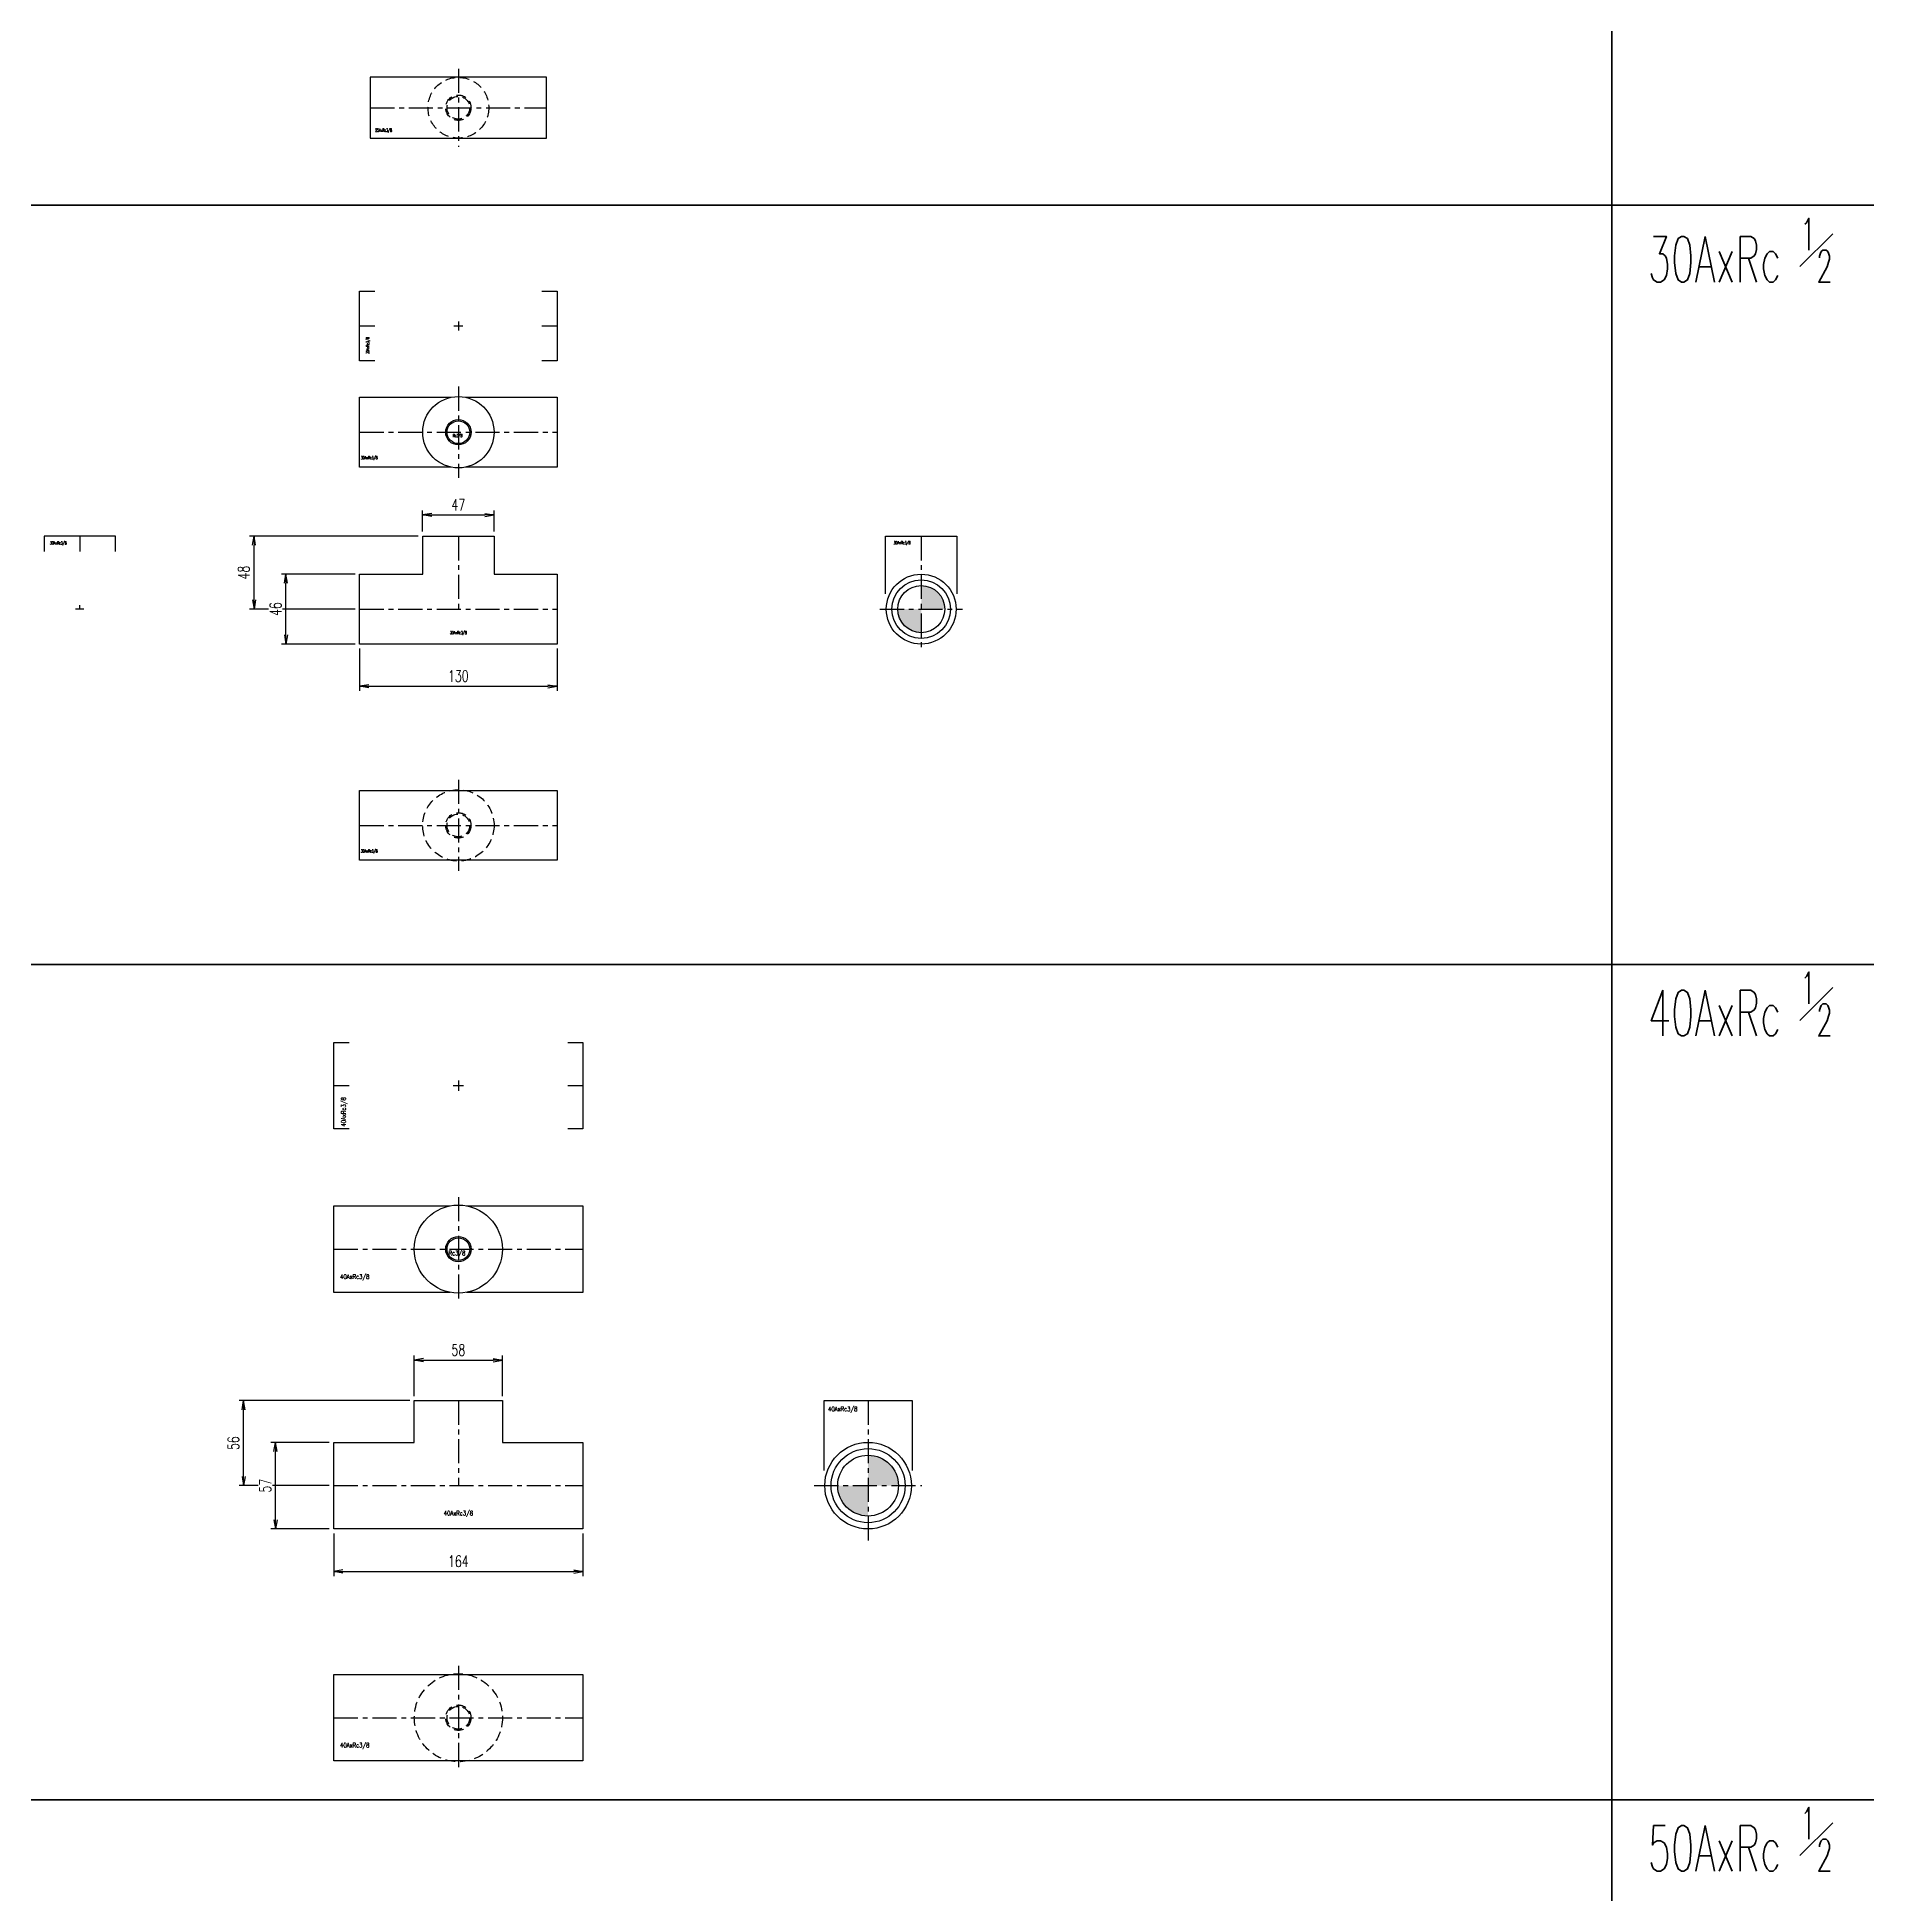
# Model space of a CAD drawing. Header units: millimetres. Extents: x 1711 to 90196, y -23291 to 8516.
# Drawn here: x 55695 to 56900, y -515 to 708 of the extents above; entities that cross this region are included whole.
import ezdxf
from ezdxf.enums import TextEntityAlignment as Align

# ---------------------------------------------------------------- set-up
doc = ezdxf.new("R2010")
doc.units = ezdxf.units.MM
doc.header["$PDMODE"] = 35
doc.linetypes.add('CENTER', pattern=[50.8, 31.75, -6.35, 6.35, -6.35])
doc.linetypes.add('HIDDEN', pattern=[9.525, 6.35, -3.175])
doc.layers.add('line', color=153, linetype='Continuous', lineweight=50)
for name, color, linetype in [('寸法', 2, 'Continuous'), ('配管-CVP', 4, 'Continuous'), ('＃配管（PVC)', 21, 'Continuous')]:
    doc.layers.add(name, color=color, linetype=linetype)
doc.styles.add('kpk', font='romans.shx', dxfattribs={"width": 0.7, "bigfont": 'extfont2.shx'})
doc.styles.get("Standard").update_dxf_attribs({"font": 'romans.shx', "bigfont": 'extfont.shx'})
doc.dimstyles.new('KPK-3', dxfattribs={"dimscale": 3, "dimtxt": 2.5, "dimasz": 2, "dimexe": 1, "dimexo": 1, "dimgap": 1, "dimtad": 3, "dimdec": 1, "dimdsep": 46, "dimtxsty": 'kpk', "dimblk": 'OPEN', "dimcen": 2.5, "dimclrd": 2, "dimclre": 2, "dimclrt": 4, "dimadec": 1, "dimazin": 2, "dimtfac": 1, "dimtdec": 1, "dimtmove": 0, "dimatfit": 2, "dimldrblk": 'OPEN', "dimfxl": 0, "dimlwd": -1, "dimlwe": -1, "dimarcsym": 0})

# ---------------------------------------------------------------- blocks, each defined once
blk = doc.blocks.new('A$Cb0ec0105')
at = {"layer": 'line'}
blk.add_line((3248.7, -100), (3248.7, -9662.3), dxfattribs=at)
for points in [[(0, -1010), (2414, -1010), (3514, -1010), (4614, -1010), (5714, -1010), (6814, -1010), (7914, -1010), (7974, -1010), (9074, -1010), (10174, -1010), (11274, -1010), (12374, -1010), (13681.8, -1010)], [(0, -1510), (2414, -1510), (3514, -1510), (4614, -1510), (5714, -1510), (6814, -1510), (7914, -1510), (7974, -1510), (9074, -1510), (10174, -1510), (11274, -1510), (12374, -1510), (13681.8, -1510)], [(0, -2060), (2414, -2060), (3514, -2060), (4614, -2060), (5714, -2060), (6814, -2060), (7914, -2060), (7974, -2060), (9074, -2060), (10174, -2060), (11274, -2060), (12374, -2060), (13681.8, -2060)]]:
    blk.add_lwpolyline(points, dxfattribs=at)
at = {"layer": 'line', "char_height": 30, "attachment_point": 4}
for s, insert in [('{\\W0.6;30AxRc \\H0.7x;\\S1#2;}', (3272.3, -1039.5)), ('{\\W0.6;40AxRc \\H0.7x;\\S1#2;}', (3272.3, -1535.9)), ('{\\W0.6;50AxRc \\H0.7x;\\S1#2;}', (3272.3, -2085.9))]:
    blk.add_mtext(s, dxfattribs=dict(at, insert=insert))
blk = doc.blocks.new('25AxRc3／8-ねじ付BT『Ｔ型』-下面')
at = {"layer": '＃配管（PVC)', "color": 2, "linetype": 'CENTER', "ltscale": 0.5}
for p, q in [((0, 25.7), (0, -25.7)), ((-58, 0), (58, 0))]:
    blk.add_line(p, q, dxfattribs=at)
at = {"layer": '＃配管（PVC)', "color": 0, "linetype": 'ByBlock'}
blk.add_lwpolyline([(58, 20), (-58, 20), (-58, -20), (58, -20)], close=True, dxfattribs=at)
at = {"layer": '＃配管（PVC)', "color": 252, "linetype": 'HIDDEN'}
for radius in [20, 7.48]:
    blk.add_circle((0, 0), radius, dxfattribs=at)
at = {"layer": '＃配管（PVC)', "color": 42, "linetype": 'HIDDEN'}
blk.add_circle((0, 0), 8.33, dxfattribs=at)
at = {"layer": 'Defpoints', "color": 6, "style": 'kpk', "width": 0.6}
blk.add_text('25AxRc3/8', height=2, dxfattribs=at).set_placement((-49.2, -13.8), align=Align.TOP_CENTER)
blk = doc.blocks.new('30AxRc3／8-ねじ付BT『Ｔ型』-正面')
at = {"layer": '寸法', "color": 2}
blk.add_line((-17.5, 62), (17.5, 62), dxfattribs=at)
at = {"layer": '＃配管（PVC)', "color": 2, "linetype": 'CENTER', "ltscale": 0.5}
for p, q in [((0, 48), (0, 0)), ((-65, 0), (65, 0))]:
    blk.add_line(p, q, dxfattribs=at)
at = {"layer": '＃配管（PVC)', "color": 0, "linetype": 'ByBlock'}
blk.add_lwpolyline([(-65, -23), (-65, 23), (-23.5, 23), (-23.5, 48), (23.5, 48), (23.5, 23), (65, 23), (65, -23)], close=True, dxfattribs=at)
at = {"layer": 'Defpoints', "color": 6, "style": 'kpk', "width": 0.6}
blk.add_text('30AxRc3/8', height=2, dxfattribs=at).set_placement((0, -14.5), align=Align.TOP_CENTER)
blk = doc.blocks.new('30AxRc3／8-ねじ付BT『Ｔ型』-側面')
at = {"layer": '＃配管（PVC)'}
h = blk.add_hatch(color=252, dxfattribs=at)
h.dxf.hatch_style = 1
h.paths.add_polyline_path([(0, 0), (15.5, 0, 0.414214), (0, 15.5)])
h.paths.add_polyline_path([(0, -15.5), (0, 0), (-15.5, 0, 0.414214)])
at = {"layer": '＃配管（PVC)', "color": 2, "linetype": 'CENTER', "ltscale": 0.5}
for p, q in [((0, 48), (0, -26.2)), ((-27.2, 0), (27.2, 0))]:
    blk.add_line(p, q, dxfattribs=at)
at = {"layer": '＃配管（PVC)', "color": 0, "linetype": 'ByBlock'}
blk.add_lwpolyline([(-23.5, 10), (-23.5, 48), (23.5, 48), (23.5, 10)], dxfattribs=at)
for radius in [23, 19.3, 15.5]:
    blk.add_circle((0, 0), radius, dxfattribs=at)
at = {"layer": 'Defpoints', "color": 6, "style": 'kpk', "width": 0.6}
blk.add_text('30AxRc3/8', height=2, dxfattribs=at).set_placement((-12.6, 44.7), align=Align.TOP_CENTER)
blk = doc.blocks.new('30AxRc3／8-ねじ付BT『Ｔ型』-上面')
at = {"layer": '＃配管（PVC)', "color": 2, "linetype": 'CENTER', "ltscale": 0.5}
blk.add_line((0, 30), (0, -30), dxfattribs=at)
at = {"layer": '＃配管（PVC)', "color": 0, "linetype": 'ByBlock'}
for points in [[(-4.8, -23), (-65, -23), (-65, 23), (-4.8, 23)], [(4.8, 23), (65, 23), (65, -23), (4.8, -23)]]:
    blk.add_lwpolyline(points, dxfattribs=at)
at = {"layer": '＃配管（PVC)', "color": 2, "linetype": 'CENTER', "ltscale": 0.5}
blk.add_lwpolyline([(-65, 0), (65, 0)], dxfattribs=at)
at = {"layer": '＃配管（PVC)', "color": 0, "linetype": 'ByBlock'}
blk.add_circle((0, 0), 23.5, dxfattribs=at)
at = {"layer": '＃配管（PVC)', "color": 42, "linetype": 'ByBlock', "ltscale": 0.5}
blk.add_circle((0, 0), 8.33, dxfattribs=at)
at = {"layer": '＃配管（PVC)', "color": 0, "linetype": 'ByBlock', "ltscale": 0.5}
blk.add_circle((0, 0), 7.48, dxfattribs=at)
at = {"layer": 'Defpoints', "color": 6, "style": 'kpk', "width": 0.6}
for s, p in [('Rc3/8 ', (0, -1.2)), ('30AxRc3/8', (-58.7, -15.8))]:
    blk.add_text(s, height=2, dxfattribs=at).set_placement(p, align=Align.TOP_CENTER)
blk = doc.blocks.new('30AxRc3／8-ねじ付BT『Ｔ型』-下面')
at = {"layer": '＃配管（PVC)', "color": 2, "linetype": 'CENTER', "ltscale": 0.5}
blk.add_line((0, 30), (0, -30), dxfattribs=at)
at = {"layer": '＃配管（PVC)', "color": 0, "linetype": 'ByBlock'}
blk.add_lwpolyline([(65, 23), (65, -23), (-65, -23), (-65, 23)], close=True, dxfattribs=at)
at = {"layer": '＃配管（PVC)', "color": 2, "linetype": 'CENTER', "ltscale": 0.5}
blk.add_lwpolyline([(-65, 0), (65, 0)], dxfattribs=at)
at = {"layer": '＃配管（PVC)', "color": 252, "linetype": 'HIDDEN'}
for radius in [23.5, 7.48]:
    blk.add_circle((0, 0), radius, dxfattribs=at)
at = {"layer": '＃配管（PVC)', "color": 42, "linetype": 'HIDDEN'}
blk.add_circle((0, 0), 8.33, dxfattribs=at)
at = {"layer": 'Defpoints', "color": 6, "style": 'kpk', "width": 0.6}
blk.add_text('30AxRc3/8', height=2, dxfattribs=at).set_placement((-58.7, -15.8), align=Align.TOP_CENTER)
blk = doc.blocks.new('30AxRc3／8-ねじ付BT『Ｔ型』-半(上下)')
at = {"layer": '＃配管（PVC)', "color": 2, "linetype": 'CENTER', "ltscale": 0.5}
for p, q in [((-3, 0), (3, 0)), ((0, 3), (0, -3))]:
    blk.add_line(p, q, dxfattribs=at)
at = {"layer": '＃配管（PVC)', "color": 0, "linetype": 'ByBlock'}
for points in [[(-55, -23), (-65, -23), (-65, 23), (-55, 23)], [(55, 23), (65, 23), (65, -23), (55, -23)]]:
    blk.add_lwpolyline(points, dxfattribs=at)
at = {"layer": '＃配管（PVC)', "color": 2, "linetype": 'CENTER', "ltscale": 0.5}
for points in [[(55, 0), (65, 0)], [(-65, 0), (-55, 0)]]:
    blk.add_lwpolyline(points, dxfattribs=at)
at = {"layer": 'Defpoints', "color": 6, "style": 'kpk', "width": 0.6}
blk.add_text('30AxRc3/8', height=2, rotation=90, dxfattribs=at).set_placement((-60.7, -12.9), align=Align.TOP_CENTER)
blk = doc.blocks.new('30AxRc3／8-ねじ付BT『Ｔ型』-半(側面)')
at = {"layer": '＃配管（PVC)', "color": 2, "linetype": 'CENTER', "ltscale": 0.5}
for p, q in [((0, 48), (0, 38)), ((2.7, 0), (-2.7, 0)), ((0, 0), (0, 2.7))]:
    blk.add_line(p, q, dxfattribs=at)
at = {"layer": '＃配管（PVC)', "color": 0, "linetype": 'ByBlock'}
blk.add_lwpolyline([(23.5, 38), (23.5, 48), (-23.5, 48), (-23.5, 38)], dxfattribs=at)
at = {"layer": 'Defpoints', "color": 6, "style": 'kpk', "width": 0.6}
blk.add_text('30AxRc3/8', height=2, dxfattribs=at).set_placement((-14.1, 44.6), align=Align.TOP_CENTER)
blk = doc.blocks.new('40AxRc3／8-ねじ付BT『Ｔ型』-半(上下)')
at = {"layer": '＃配管（PVC)', "color": 2, "linetype": 'CENTER', "ltscale": 0.5}
for p, q in [((-3.4, 0), (3.4, 0)), ((0, 3.4), (0, -3.4))]:
    blk.add_line(p, q, dxfattribs=at)
at = {"layer": '＃配管（PVC)', "color": 0, "linetype": 'ByBlock'}
for points in [[(-72, -28.5), (-82, -28.5), (-82, 28.5), (-72, 28.5)], [(72, 28.5), (82, 28.5), (82, -28.5), (72, -28.5)]]:
    blk.add_lwpolyline(points, dxfattribs=at)
at = {"layer": '＃配管（PVC)', "color": 2, "linetype": 'CENTER', "ltscale": 0.5}
for points in [[(72, 0), (82, 0)], [(-82, 0), (-72, 0)]]:
    blk.add_lwpolyline(points, dxfattribs=at)
at = {"layer": 'Defpoints', "color": 6, "style": 'kpk', "width": 0.7}
blk.add_text('40AxRc3/8', height=3, rotation=90, dxfattribs=at).set_placement((-77.1, -17.3), align=Align.TOP_CENTER)
blk = doc.blocks.new('40AxRc3／8-ねじ付BT『Ｔ型』-正面')
at = {"layer": '＃配管（PVC)', "color": 2, "linetype": 'CENTER', "ltscale": 0.5}
for p, q in [((0, 56), (0, 0)), ((-82, 0), (82, 0))]:
    blk.add_line(p, q, dxfattribs=at)
at = {"layer": '＃配管（PVC)', "color": 0, "linetype": 'ByBlock'}
blk.add_lwpolyline([(-82, -28.5), (-82, 28.5), (-29, 28.5), (-29, 56), (29, 56), (29, 28.5), (82, 28.5), (82, -28.5)], close=True, dxfattribs=at)
at = {"layer": 'Defpoints', "color": 6, "style": 'kpk', "width": 0.7}
blk.add_text('40AxRc3/8', height=3, dxfattribs=at).set_placement((0, -16.6), align=Align.TOP_CENTER)
blk = doc.blocks.new('40AxRc3／8-ねじ付BT『Ｔ型』-上面')
at = {"layer": '＃配管（PVC)', "color": 2, "linetype": 'CENTER', "ltscale": 0.5}
blk.add_line((0, 34.2), (0, -34.2), dxfattribs=at)
at = {"layer": '＃配管（PVC)', "color": 0, "linetype": 'ByBlock'}
for points in [[(-5.4, -28.5), (-82, -28.5), (-82, 28.5), (-5.4, 28.5)], [(5.4, 28.5), (82, 28.5), (82, -28.5), (5.4, -28.5)]]:
    blk.add_lwpolyline(points, dxfattribs=at)
at = {"layer": '＃配管（PVC)', "color": 2, "linetype": 'CENTER', "ltscale": 0.5}
blk.add_lwpolyline([(-82, 0), (82, 0)], dxfattribs=at)
at = {"layer": '＃配管（PVC)', "color": 0, "linetype": 'ByBlock'}
blk.add_circle((0, 0), 29, dxfattribs=at)
at = {"layer": '＃配管（PVC)', "color": 42, "linetype": 'ByBlock', "ltscale": 0.5}
blk.add_circle((0, 0), 8.33, dxfattribs=at)
at = {"layer": '＃配管（PVC)', "color": 0, "linetype": 'ByBlock', "ltscale": 0.5}
blk.add_circle((0, 0), 7.48, dxfattribs=at)
at = {"layer": 'Defpoints', "color": 6, "style": 'kpk', "width": 0.7}
for s, p in [('Rc3/8 ', (0, -1.1)), ('40AxRc3/8', (-68.2, -16.6))]:
    blk.add_text(s, height=3, dxfattribs=at).set_placement(p, align=Align.TOP_CENTER)
blk = doc.blocks.new('40AxRc3／8-ねじ付BT『Ｔ型』-下面')
at = {"layer": '＃配管（PVC)', "color": 2, "linetype": 'CENTER', "ltscale": 0.5}
blk.add_line((0, 34.2), (0, -34.2), dxfattribs=at)
at = {"layer": '＃配管（PVC)', "color": 0, "linetype": 'ByBlock'}
blk.add_lwpolyline([(-82, 28.5), (82, 28.5), (82, -28.5), (-82, -28.5)], close=True, dxfattribs=at)
at = {"layer": '＃配管（PVC)', "color": 2, "linetype": 'CENTER', "ltscale": 0.5}
blk.add_lwpolyline([(-82, 0), (82, 0)], dxfattribs=at)
at = {"layer": '＃配管（PVC)', "color": 252, "linetype": 'HIDDEN'}
for radius in [29, 7.48]:
    blk.add_circle((0, 0), radius, dxfattribs=at)
at = {"layer": '＃配管（PVC)', "color": 42, "linetype": 'HIDDEN'}
blk.add_circle((0, 0), 8.33, dxfattribs=at)
at = {"layer": 'Defpoints', "color": 6, "style": 'kpk', "width": 0.7}
blk.add_text('40AxRc3/8', height=3, dxfattribs=at).set_placement((-68.2, -16.6), align=Align.TOP_CENTER)
blk = doc.blocks.new('40AxRc3／8-ねじ付BT『Ｔ型』-側面')
at = {"layer": '＃配管（PVC)'}
h = blk.add_hatch(color=252, dxfattribs=at)
h.dxf.hatch_style = 1
h.paths.add_polyline_path([(20, 0, 0.414214), (0, 20), (0, 0)])
h.paths.add_polyline_path([(0, -20), (0, 0), (-20, 0, 0.414214)])
at = {"layer": '＃配管（PVC)', "color": 2, "linetype": 'CENTER', "ltscale": 0.5}
for p, q in [((0, 56), (0, -36.8)), ((-35.4, 0), (35.4, 0))]:
    blk.add_line(p, q, dxfattribs=at)
at = {"layer": '＃配管（PVC)', "color": 0, "linetype": 'ByBlock'}
blk.add_lwpolyline([(-29, 10), (-29, 56), (29, 56), (29, 10)], dxfattribs=at)
for radius in [28.5, 24.4, 20]:
    blk.add_circle((0, 0), radius, dxfattribs=at)
at = {"layer": 'Defpoints', "color": 6, "style": 'kpk', "width": 0.7}
blk.add_text('40AxRc3/8', height=3, dxfattribs=at).set_placement((-16.7, 52), align=Align.TOP_CENTER)
blk = doc.blocks.new('_Open')
at = {"color": 0, "linetype": 'ByBlock', "lineweight": -2}
for p, q in [((-1, 0.17), (0, 0)), ((-1, -0.17), (0, 0)), ((0, 0), (-1, 0))]:
    blk.add_line(p, q, dxfattribs=at)
blk = doc.blocks.new('*D2307')
at = {"layer": 'Defpoints', "color": 0, "transparency": 16777216}
for p in [(55837.6, 379.7), (55948.6, 379.7), (55907.1, 331.7)]:
    blk.add_point(p, dxfattribs=at)
at = {"layer": '寸法', "color": 2, "transparency": 16777216}
for p, q in [((55945.6, 379.7), (55834.6, 379.7)), ((55837.6, 337.7), (55837.6, 373.7)), ((55904.1, 331.7), (55834.6, 331.7))]:
    blk.add_line(p, q, dxfattribs=at)
at = {"layer": '寸法', "color": 2, "transparency": 16777216, "xscale": 6, "yscale": 6, "zscale": 6}
for p, rotation in [((55837.6, 379.7), 90), ((55837.6, 331.7), 270)]:
    blk.add_blockref('_Open', p, dxfattribs=dict(at, rotation=rotation))
at = {"layer": '寸法', "color": 4, "transparency": 16777216, "insert": (55830.8, 355.7), "char_height": 7.5, "attachment_point": 5, "rotation": 90, "style": 'kpk', "bg_fill": 3, "box_fill_scale": 1.1, "bg_fill_color": 256, "bg_fill_true_color": 13158600, "bg_fill_transparency": 0}
blk.add_mtext('48', dxfattribs=at)
blk = doc.blocks.new('*D2308')
at = {"layer": 'Defpoints', "color": 0, "transparency": 16777216}
for p in [(55907.1, 308.7), (56037.1, 308.7), (56037.1, 280.9)]:
    blk.add_point(p, dxfattribs=at)
at = {"layer": '寸法', "color": 2, "transparency": 16777216}
for p, q in [((55907.1, 305.7), (55907.1, 277.9)), ((56037.1, 305.7), (56037.1, 277.9)), ((55913.1, 280.9), (56031.1, 280.9))]:
    blk.add_line(p, q, dxfattribs=at)
at = {"layer": '寸法', "color": 2, "transparency": 16777216, "xscale": 6, "yscale": 6, "zscale": 6, "rotation": 180}
blk.add_blockref('_Open', (55907.1, 280.9), dxfattribs=at)
at = {"layer": '寸法', "color": 2, "transparency": 16777216, "xscale": 6, "yscale": 6, "zscale": 6}
blk.add_blockref('_Open', (56037.1, 280.9), dxfattribs=at)
at = {"layer": '寸法', "color": 4, "transparency": 16777216, "insert": (55972.1, 287.6), "char_height": 7.5, "attachment_point": 5, "style": 'kpk', "bg_fill": 3, "box_fill_scale": 1.1, "bg_fill_color": 256, "bg_fill_true_color": 13158600, "bg_fill_transparency": 0}
blk.add_mtext('130', dxfattribs=at)
blk = doc.blocks.new('*D2309')
at = {"layer": 'Defpoints', "color": 0, "transparency": 16777216}
for p in [(55890.1, -274), (56054.1, -274), (56054.1, -302)]:
    blk.add_point(p, dxfattribs=at)
at = {"layer": '寸法', "color": 2, "transparency": 16777216}
for p, q in [((55890.1, -277), (55890.1, -305)), ((56054.1, -277), (56054.1, -305)), ((55896.1, -302), (56048.1, -302))]:
    blk.add_line(p, q, dxfattribs=at)
at = {"layer": '寸法', "color": 2, "transparency": 16777216, "xscale": 6, "yscale": 6, "zscale": 6, "rotation": 180}
blk.add_blockref('_Open', (55890.1, -302), dxfattribs=at)
at = {"layer": '寸法', "color": 2, "transparency": 16777216, "xscale": 6, "yscale": 6, "zscale": 6}
blk.add_blockref('_Open', (56054.1, -302), dxfattribs=at)
at = {"layer": '寸法', "color": 4, "transparency": 16777216, "insert": (55972.1, -295.3), "char_height": 7.5, "attachment_point": 5, "style": 'kpk', "bg_fill": 3, "box_fill_scale": 1.1, "bg_fill_color": 256, "bg_fill_true_color": 13158600, "bg_fill_transparency": 0}
blk.add_mtext('164', dxfattribs=at)
blk = doc.blocks.new('*D2318')
at = {"layer": 'Defpoints', "color": 0, "transparency": 16777216}
for p in [(56001.1, -162.9), (55943.1, -189.5), (56001.1, -189.5)]:
    blk.add_point(p, dxfattribs=at)
at = {"layer": '寸法', "color": 2, "transparency": 16777216}
for p, q in [((55943.1, -186.5), (55943.1, -159.9)), ((55949.1, -162.9), (55995.1, -162.9)), ((56001.1, -186.5), (56001.1, -159.9))]:
    blk.add_line(p, q, dxfattribs=at)
at = {"layer": '寸法', "color": 2, "transparency": 16777216, "xscale": 6, "yscale": 6, "zscale": 6, "rotation": 180}
blk.add_blockref('_Open', (55943.1, -162.9), dxfattribs=at)
at = {"layer": '寸法', "color": 2, "transparency": 16777216, "xscale": 6, "yscale": 6, "zscale": 6}
blk.add_blockref('_Open', (56001.1, -162.9), dxfattribs=at)
at = {"layer": '寸法', "color": 4, "transparency": 16777216, "insert": (55972.1, -156.2), "char_height": 7.5, "attachment_point": 5, "style": 'kpk', "bg_fill": 3, "box_fill_scale": 1.1, "bg_fill_color": 256, "bg_fill_true_color": 13158600, "bg_fill_transparency": 0}
blk.add_mtext('58', dxfattribs=at)
blk = doc.blocks.new('*D2319')
at = {"layer": 'Defpoints', "color": 0, "transparency": 16777216}
for p in [(55995.6, 393.7), (55948.6, 379.7), (55995.6, 379.7)]:
    blk.add_point(p, dxfattribs=at)
at = {"layer": '寸法', "color": 2, "transparency": 16777216}
for p, q in [((55948.6, 382.7), (55948.6, 396.7)), ((55954.6, 393.7), (55989.6, 393.7)), ((55995.6, 382.7), (55995.6, 396.7))]:
    blk.add_line(p, q, dxfattribs=at)
at = {"layer": '寸法', "color": 2, "transparency": 16777216, "xscale": 6, "yscale": 6, "zscale": 6, "rotation": 180}
blk.add_blockref('_Open', (55948.6, 393.7), dxfattribs=at)
at = {"layer": '寸法', "color": 2, "transparency": 16777216, "xscale": 6, "yscale": 6, "zscale": 6}
blk.add_blockref('_Open', (55995.6, 393.7), dxfattribs=at)
at = {"layer": '寸法', "color": 4, "transparency": 16777216, "insert": (55972.1, 400.4), "char_height": 7.5, "attachment_point": 5, "style": 'kpk', "bg_fill": 3, "box_fill_scale": 1.1, "bg_fill_color": 256, "bg_fill_true_color": 13158600, "bg_fill_transparency": 0}
blk.add_mtext('47', dxfattribs=at)
blk = doc.blocks.new('*D2320')
at = {"layer": 'Defpoints', "color": 0, "transparency": 16777216}
for p in [(55858.6, 354.7), (55907.1, 354.7), (55907.1, 308.7)]:
    blk.add_point(p, dxfattribs=at)
at = {"layer": '寸法', "color": 2, "transparency": 16777216}
for p, q in [((55904.1, 354.7), (55855.6, 354.7)), ((55858.6, 314.7), (55858.6, 348.7)), ((55904.1, 308.7), (55855.6, 308.7))]:
    blk.add_line(p, q, dxfattribs=at)
at = {"layer": '寸法', "color": 2, "transparency": 16777216, "xscale": 6, "yscale": 6, "zscale": 6}
for p, rotation in [((55858.6, 354.7), 90), ((55858.6, 308.7), 270)]:
    blk.add_blockref('_Open', p, dxfattribs=dict(at, rotation=rotation))
at = {"layer": '寸法', "color": 4, "transparency": 16777216, "insert": (55851.8, 331.7), "char_height": 7.5, "attachment_point": 5, "rotation": 90, "style": 'kpk', "bg_fill": 3, "box_fill_scale": 1.1, "bg_fill_color": 256, "bg_fill_true_color": 13158600, "bg_fill_transparency": 0}
blk.add_mtext('46', dxfattribs=at)
blk = doc.blocks.new('*D2341')
at = {"layer": 'Defpoints', "color": 0, "linetype": 'ByBlock', "transparency": 16777216}
for p in [(55830.7, -189.5), (55943.1, -189.5), (55890.1, -245.5)]:
    blk.add_point(p, dxfattribs=at)
at = {"layer": '寸法', "color": 2, "transparency": 16777216}
for p, q in [((55940.1, -189.5), (55827.7, -189.5)), ((55830.7, -239.5), (55830.7, -195.5)), ((55887.1, -245.5), (55827.7, -245.5))]:
    blk.add_line(p, q, dxfattribs=at)
at = {"layer": '寸法', "color": 2, "linetype": 'ByBlock', "transparency": 16777216, "xscale": 6, "yscale": 6, "zscale": 6}
for p, rotation in [((55830.7, -189.5), 90), ((55830.7, -245.5), 270)]:
    blk.add_blockref('_Open', p, dxfattribs=dict(at, rotation=rotation))
at = {"layer": '寸法', "color": 4, "linetype": 'ByBlock', "transparency": 16777216, "insert": (55824, -217.5), "char_height": 7.5, "attachment_point": 5, "rotation": 90, "style": 'kpk', "bg_fill": 3, "box_fill_scale": 1.1, "bg_fill_color": 256, "bg_fill_true_color": 13158600, "bg_fill_transparency": 0}
blk.add_mtext('56', dxfattribs=at)
blk = doc.blocks.new('*D2342')
at = {"layer": 'Defpoints', "color": 0, "linetype": 'ByBlock', "transparency": 16777216}
for p in [(55851.7, -217), (55890.1, -217), (55890.1, -274)]:
    blk.add_point(p, dxfattribs=at)
at = {"layer": '寸法', "color": 2, "transparency": 16777216}
for p, q in [((55887.1, -217), (55848.7, -217)), ((55851.7, -268), (55851.7, -223)), ((55887.1, -274), (55848.7, -274))]:
    blk.add_line(p, q, dxfattribs=at)
at = {"layer": '寸法', "color": 2, "linetype": 'ByBlock', "transparency": 16777216, "xscale": 6, "yscale": 6, "zscale": 6}
for p, rotation in [((55851.7, -217), 90), ((55851.7, -274), 270)]:
    blk.add_blockref('_Open', p, dxfattribs=dict(at, rotation=rotation))
at = {"layer": '寸法', "color": 4, "linetype": 'ByBlock', "transparency": 16777216, "insert": (55845, -245.5), "char_height": 7.5, "attachment_point": 5, "rotation": 90, "style": 'kpk', "bg_fill": 3, "box_fill_scale": 1.1, "bg_fill_color": 256, "bg_fill_true_color": 13158600, "bg_fill_transparency": 0}
blk.add_mtext('57', dxfattribs=at)

msp = doc.modelspace()

# ---------------------------------------------------------------- block references
at = {"layer": 'line'}
msp.add_blockref('A$Cb0ec0105', (53482.959, 1607.5677), dxfattribs=at)
at = {"layer": '配管-CVP'}
for name, p in [('25AxRc3／8-ねじ付BT『Ｔ型』-下面', (55972.1101, 661.851)), ('30AxRc3／8-ねじ付BT『Ｔ型』-半(上下)', (55972.1101, 518.1493)), ('30AxRc3／8-ねじ付BT『Ｔ型』-上面', (55972.1101, 448.1596)), ('30AxRc3／8-ねじ付BT『Ｔ型』-正面', (55972.1101, 331.6642)), ('30AxRc3／8-ねじ付BT『Ｔ型』-半(側面)', (55722.7763, 331.6642)), ('30AxRc3／8-ねじ付BT『Ｔ型』-側面', (56276.9005, 331.6642)), ('30AxRc3／8-ねじ付BT『Ｔ型』-下面', (55972.1101, 189.2617)), ('40AxRc3／8-ねじ付BT『Ｔ型』-半(上下)', (55972.1101, 17.9098)), ('40AxRc3／8-ねじ付BT『Ｔ型』-上面', (55972.1101, -89.7658)), ('40AxRc3／8-ねじ付BT『Ｔ型』-正面', (55972.1101, -245.4947)), ('40AxRc3／8-ねじ付BT『Ｔ型』-側面', (56241.8978, -245.4947)), ('40AxRc3／8-ねじ付BT『Ｔ型』-下面', (55972.1101, -398.3127))]:
    msp.add_blockref(name, p, dxfattribs=at)

# ---------------------------------------------------------------- next in the draw order: dimensions: what is measured, and where the dimension line sits
at = {"layer": '寸法'}
dim = msp.add_linear_dim(base=(55837.5678, 379.6642), p1=(55907.1101, 331.6642), p2=(55948.6101, 379.6642), angle=90, dimstyle='KPK-3', dxfattribs=at)
dim.commit()
dim.dimension.update_dxf_attribs({"geometry": '*D2307', "text_midpoint": (55830.8178, 355.6642)})
for base, p1, p2, picture, middle in [((56037.1101, 280.8524), (55907.1101, 308.6642), (56037.1101, 308.6642), '*D2308', (55972.1101, 287.6024)), ((56001.1101, -162.9469), (55943.1101, -189.4947), (56001.1101, -189.4947), '*D2318', (55972.1101, -156.1969)), ((56054.1101, -302.0286), (55890.1101, -273.9947), (56054.1101, -273.9947), '*D2309', (55972.1101, -295.2786))]:
    dim = msp.add_linear_dim(base=base, p1=p1, p2=p2, dimstyle='KPK-3', dxfattribs=at)
    dim.commit()
    dim.dimension.update_dxf_attribs({"geometry": picture, "text_midpoint": middle})

# ---------------------------------------------------------------- next in the draw order: dimensions: what is measured, and where the dimension line sits
dim = msp.add_linear_dim(base=(55995.6101, 393.68), p1=(55948.6101, 379.6642), p2=(55995.6101, 379.6642), dimstyle='KPK-3', dxfattribs=at)
dim.commit()
dim.dimension.update_dxf_attribs({"geometry": '*D2319', "text_midpoint": (55972.1101, 400.43)})
dim = msp.add_linear_dim(base=(55858.5678, 354.6642), p1=(55907.1101, 308.6642), p2=(55907.1101, 354.6642), angle=90, dimstyle='KPK-3', dxfattribs=at)
dim.commit()
dim.dimension.update_dxf_attribs({"geometry": '*D2320', "text_midpoint": (55851.8178, 331.6642)})
at = {"layer": '寸法', "linetype": 'ByBlock'}
dim = msp.add_linear_dim(base=(55830.7106, -189.4947), p1=(55890.1101, -245.4947), p2=(55943.1101, -189.4947), angle=90, dimstyle='KPK-3', dxfattribs=at)
dim.commit()
dim.dimension.update_dxf_attribs({"geometry": '*D2341', "text_midpoint": (55823.9606, -217.4947)})

# ---------------------------------------------------------------- next in the draw order: dimensions: what is measured, and where the dimension line sits
dim = msp.add_linear_dim(base=(55851.7106, -216.9947), p1=(55890.1101, -273.9947), p2=(55890.1101, -216.9947), angle=90, dimstyle='KPK-3', dxfattribs=at)
dim.commit()
dim.dimension.update_dxf_attribs({"geometry": '*D2342', "text_midpoint": (55844.9606, -245.4947)})

doc.saveas('drawing.dxf')
